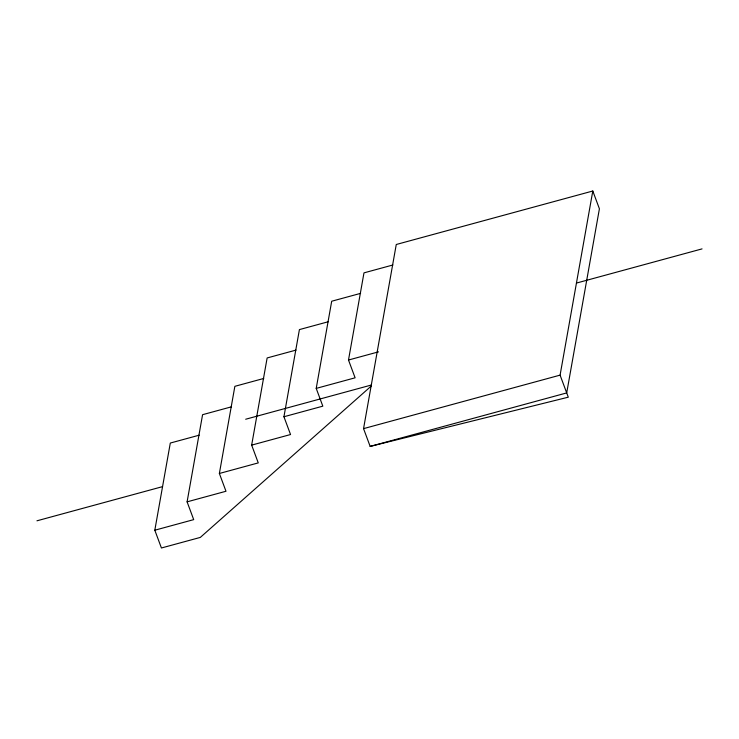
<?xml version="1.0" encoding="UTF-8"?>
<svg xmlns="http://www.w3.org/2000/svg" width="739" height="739" viewBox="0 0 739 739"><rect width="100%" height="100%" fill="white"/><g stroke="black" fill="none" stroke-linecap="round" stroke-linejoin="round"><path stroke-width="1.11" d="M371.172 386.127L200.315 537.41L161.425 547.987L154.811 530.214L170.303 443.049L199.188 435.188M154.811 530.214L193.701 519.628L187.096 501.846L202.578 414.69L231.473 406.819M187.096 501.846L225.986 491.259L219.372 473.477L234.863 386.321L263.749 378.46M219.372 473.477L258.262 462.9L251.657 445.118L267.139 357.953L296.034 350.092M251.657 445.118L290.547 434.532L283.933 416.75L299.415 329.594L328.31 321.733M283.933 416.75L322.823 406.164L316.218 388.391L331.7 301.226L360.595 293.365M316.218 388.391L355.108 377.805L348.494 360.022L363.976 272.867L392.871 264.996M363.551 428.629L396.261 244.498L592.798 191.013L599.412 208.786L566.702 392.917L370.156 446.411L363.551 428.629L560.088 375.135L592.798 191.013M576.448 283.074L702.05 248.886M348.494 360.022L378.497 351.856M245.681 419.235L371.292 385.047M36.95 520.81L162.552 486.631M370.156 446.411L568.291 397.185L560.088 375.135"/></g></svg>
